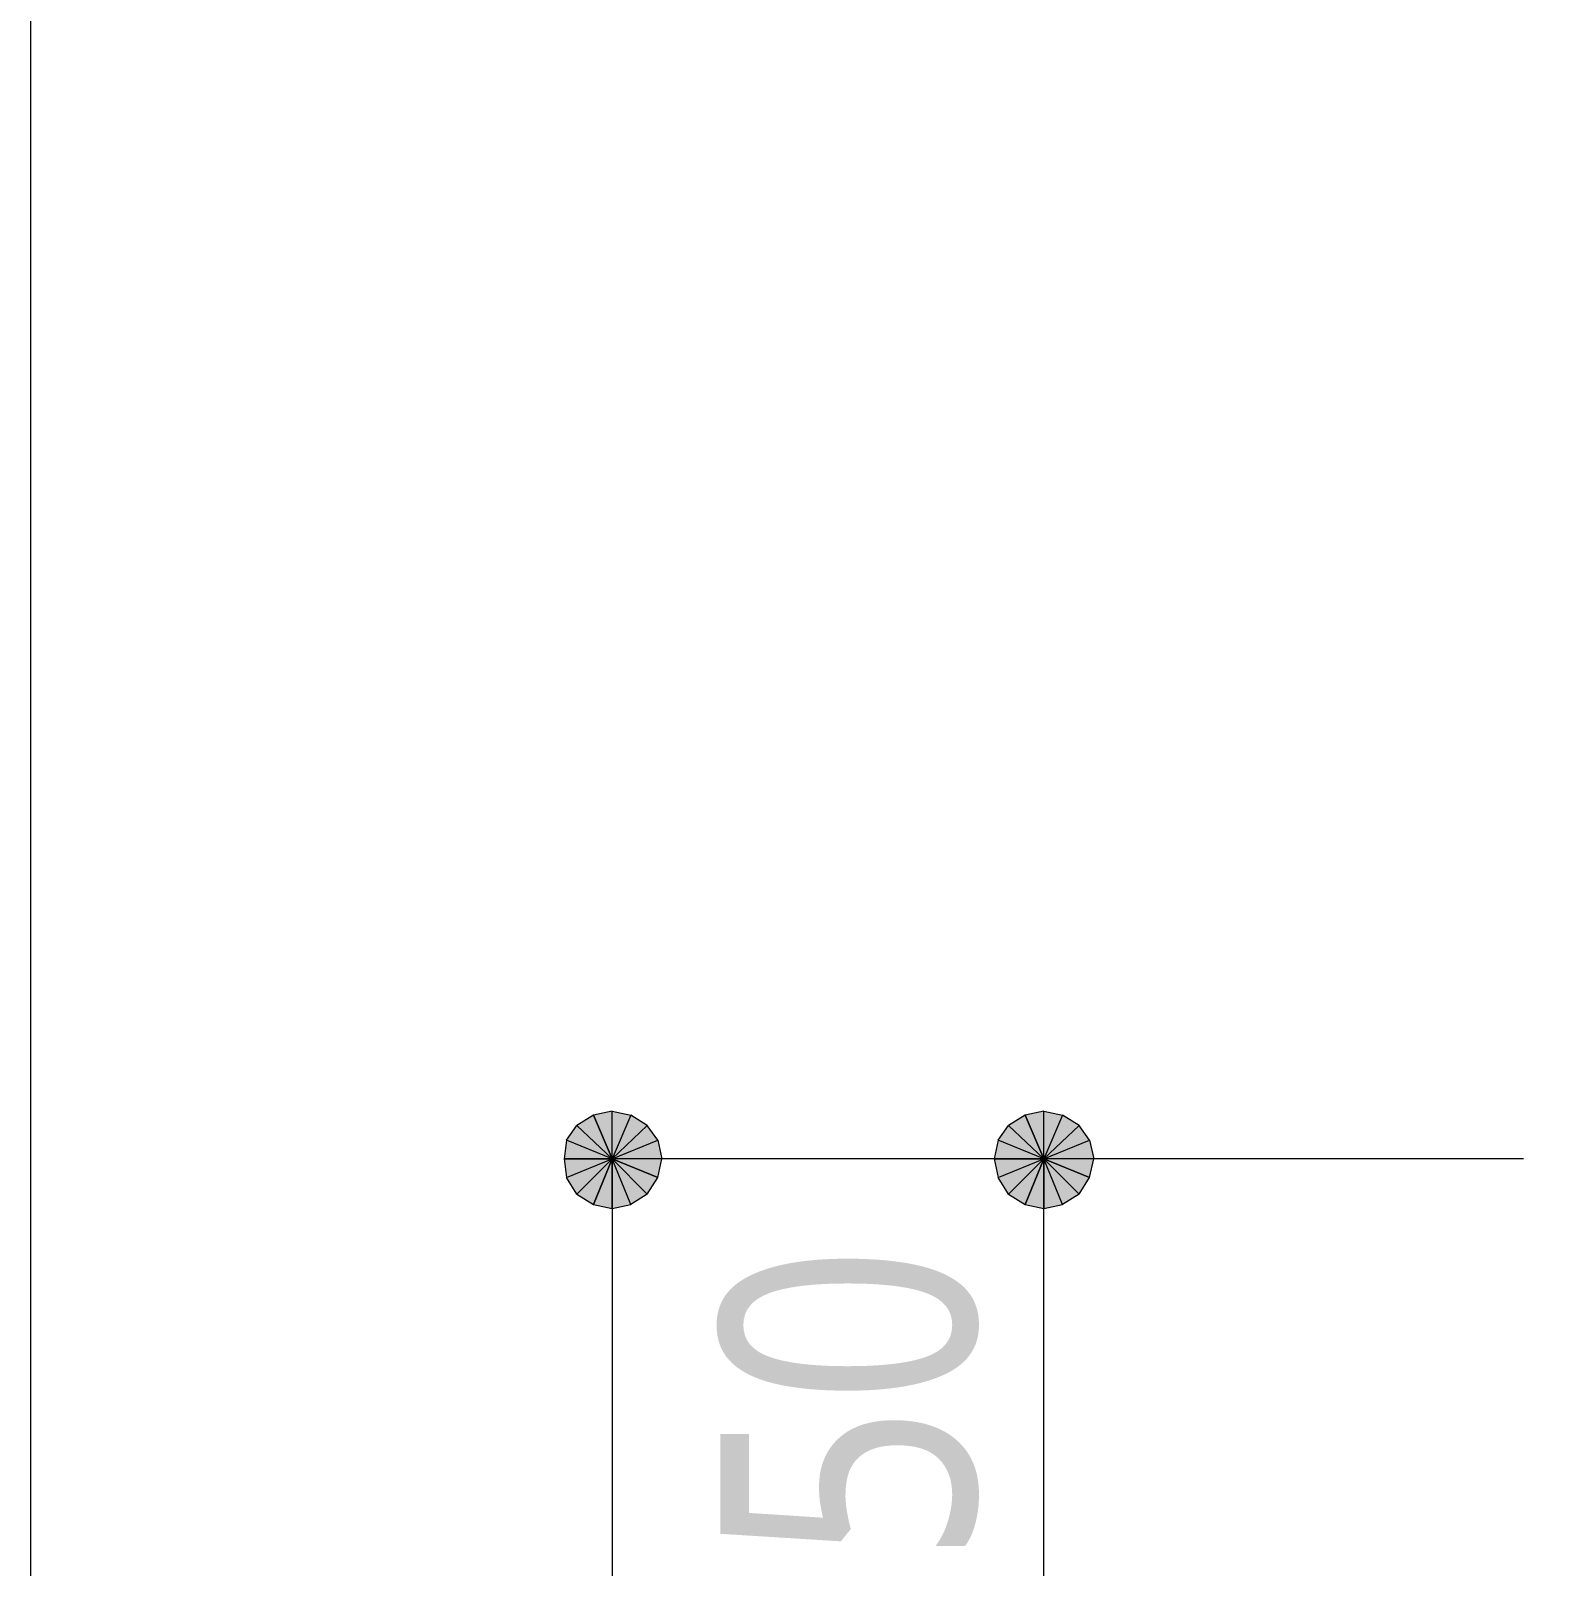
# Model space of a CAD drawing. Header units: millimetres. Extents: x 0 to 420, y 0 to 297.
# Drawn here: x 210.18 to 225.62, y 125.68 to 141.34 of the extents above; entities that cross this region are included whole.
import ezdxf
from ezdxf.enums import TextEntityAlignment as Align

# ---------------------------------------------------------------- set-up
doc = ezdxf.new("R2010")
doc.units = ezdxf.units.MM
doc.styles.add('kst32b', font='NotoSansJP-Variable.ttf')

msp = doc.modelspace()

# ---------------------------------------------------------------- hatches: boundary and pattern name
h = msp.add_hatch(color=7)
h.paths.add_polyline_path([(215.921, 130.281), (215.752, 130.175), (216.112, 129.836), (215.921, 130.281)])
h.paths.add_polyline_path([(215.752, 130.175), (216.112, 129.836), (215.646, 130.027), (215.752, 130.175)])
h.paths.add_polyline_path([(216.112, 129.836), (215.646, 130.027), (215.625, 129.836), (216.112, 129.836)])
h = msp.add_hatch(color=7)
h.paths.add_polyline_path([(216.471, 130.175), (216.302, 130.281), (216.112, 129.836), (216.471, 130.175)])
h.paths.add_polyline_path([(216.302, 130.281), (216.112, 129.836), (216.112, 130.323), (216.302, 130.281)])
h.paths.add_polyline_path([(216.112, 129.836), (216.112, 130.323), (215.921, 130.281), (216.112, 129.836)])
h = msp.add_hatch(color=7)
h.paths.add_polyline_path([(220.324, 130.281), (220.154, 130.175), (220.514, 129.836), (220.324, 130.281)])
h.paths.add_polyline_path([(220.154, 130.175), (220.514, 129.836), (220.049, 130.027), (220.154, 130.175)])
h.paths.add_polyline_path([(220.514, 129.836), (220.049, 130.027), (220.006, 129.836), (220.514, 129.836)])
h = msp.add_hatch(color=7)
h.paths.add_polyline_path([(220.874, 130.175), (220.705, 130.281), (220.514, 129.836), (220.874, 130.175)])
h.paths.add_polyline_path([(220.705, 130.281), (220.514, 129.836), (220.514, 130.323), (220.705, 130.281)])
h.paths.add_polyline_path([(220.514, 129.836), (220.514, 130.323), (220.324, 130.281), (220.514, 129.836)])
h = msp.add_hatch(color=7)
h.paths.add_polyline_path([(216.577, 129.646), (216.62, 129.836), (216.112, 129.836), (216.577, 129.646)])
h.paths.add_polyline_path([(216.62, 129.836), (216.112, 129.836), (216.577, 130.027), (216.62, 129.836)])
h.paths.add_polyline_path([(216.112, 129.836), (216.577, 130.027), (216.471, 130.175), (216.112, 129.836)])
h = msp.add_hatch(color=7)
h.paths.add_polyline_path([(220.98, 129.646), (221.022, 129.836), (220.514, 129.836), (220.98, 129.646)])
h.paths.add_polyline_path([(221.022, 129.836), (220.514, 129.836), (220.98, 130.027), (221.022, 129.836)])
h.paths.add_polyline_path([(220.514, 129.836), (220.98, 130.027), (220.874, 130.175), (220.514, 129.836)])
h = msp.add_hatch(color=7)
h.paths.add_polyline_path([(215.625, 129.836), (215.646, 129.646), (216.112, 129.836), (215.625, 129.836)])
h.paths.add_polyline_path([(215.646, 129.646), (216.112, 129.836), (215.752, 129.476), (215.646, 129.646)])
h.paths.add_polyline_path([(216.112, 129.836), (215.752, 129.476), (215.921, 129.371), (216.112, 129.836)])
for points in [[(215.921, 129.371), (216.112, 129.328), (216.112, 129.836), (215.921, 129.371)], [(220.324, 129.371), (220.514, 129.328), (220.514, 129.836), (220.324, 129.371)]]:
    msp.add_hatch(color=7).paths.add_polyline_path(points)
h = msp.add_hatch(color=7)
h.paths.add_polyline_path([(216.112, 129.328), (216.302, 129.371), (216.112, 129.836), (216.112, 129.328)])
h.paths.add_polyline_path([(216.302, 129.371), (216.112, 129.836), (216.471, 129.476), (216.302, 129.371)])
h.paths.add_polyline_path([(216.112, 129.836), (216.471, 129.476), (216.577, 129.646), (216.112, 129.836)])
h = msp.add_hatch(color=7)
h.paths.add_polyline_path([(220.006, 129.836), (220.049, 129.646), (220.514, 129.836), (220.006, 129.836)])
h.paths.add_polyline_path([(220.049, 129.646), (220.514, 129.836), (220.154, 129.476), (220.049, 129.646)])
h.paths.add_polyline_path([(220.514, 129.836), (220.154, 129.476), (220.324, 129.371), (220.514, 129.836)])
h = msp.add_hatch(color=7)
h.paths.add_polyline_path([(220.514, 129.328), (220.705, 129.371), (220.514, 129.836), (220.514, 129.328)])
h.paths.add_polyline_path([(220.705, 129.371), (220.514, 129.836), (220.874, 129.476), (220.705, 129.371)])
h.paths.add_polyline_path([(220.514, 129.836), (220.874, 129.476), (220.98, 129.646), (220.514, 129.836)])

# ---------------------------------------------------------------- linework, layer by layer
at = {"lineweight": 13}
for points in [[(210.185, 45.995), (210.185, 156.993)], [(216.112, 129.836), (216.112, 109.834)], [(225.404, 129.836), (216.112, 129.836)], [(225.616, 124.82), (220.514, 124.82), (220.514, 129.836)]]:
    msp.add_lwpolyline(points, dxfattribs=at)
at = {"lineweight": 0}
for points in [[(215.921, 130.281), (215.752, 130.175), (216.112, 129.836)], [(216.112, 129.836), (216.112, 130.323), (215.921, 130.281)], [(216.302, 130.281), (216.112, 129.836), (216.112, 130.323)], [(216.471, 130.175), (216.302, 130.281), (216.112, 129.836)], [(220.324, 130.281), (220.154, 130.175), (220.514, 129.836)], [(220.514, 129.836), (220.514, 130.323), (220.324, 130.281)], [(220.705, 130.281), (220.514, 129.836), (220.514, 130.323)], [(220.874, 130.175), (220.705, 130.281), (220.514, 129.836)], [(215.752, 130.175), (216.112, 129.836), (215.646, 130.027)], [(216.112, 129.836), (216.577, 130.027), (216.471, 130.175)], [(220.154, 130.175), (220.514, 129.836), (220.049, 130.027)], [(220.514, 129.836), (220.98, 130.027), (220.874, 130.175)], [(216.112, 129.836), (215.646, 130.027), (215.625, 129.836)], [(216.62, 129.836), (216.112, 129.836), (216.577, 130.027)], [(220.514, 129.836), (220.049, 130.027), (220.006, 129.836)], [(221.022, 129.836), (220.514, 129.836), (220.98, 130.027)], [(215.625, 129.836), (215.646, 129.646), (216.112, 129.836)], [(215.646, 129.646), (216.112, 129.836), (215.752, 129.476)], [(216.112, 129.836), (215.752, 129.476), (215.921, 129.371)], [(215.921, 129.371), (216.112, 129.328), (216.112, 129.836)], [(216.112, 129.328), (216.302, 129.371), (216.112, 129.836)], [(216.302, 129.371), (216.112, 129.836), (216.471, 129.476)], [(216.112, 129.836), (216.471, 129.476), (216.577, 129.646)], [(216.577, 129.646), (216.62, 129.836), (216.112, 129.836)], [(220.006, 129.836), (220.049, 129.646), (220.514, 129.836)], [(220.049, 129.646), (220.514, 129.836), (220.154, 129.476)], [(220.514, 129.836), (220.154, 129.476), (220.324, 129.371)], [(220.324, 129.371), (220.514, 129.328), (220.514, 129.836)], [(220.514, 129.328), (220.705, 129.371), (220.514, 129.836)], [(220.705, 129.371), (220.514, 129.836), (220.874, 129.476)], [(220.514, 129.836), (220.874, 129.476), (220.98, 129.646)], [(220.98, 129.646), (221.022, 129.836), (220.514, 129.836)]]:
    msp.add_lwpolyline(points, close=True, dxfattribs=at)

# ---------------------------------------------------------------- texts
at = {"style": 'kst32b'}
msp.add_text('50', height=2.5989, dxfattribs=at).set_placement((219.816, 125.709), (219.816, 128.957), align=Align.FIT)

doc.saveas('drawing.dxf')
